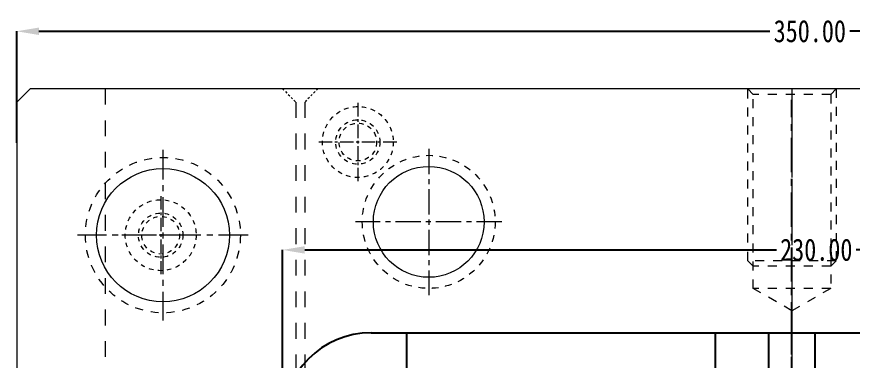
# Model space of a CAD drawing. Header units: millimetres. Extents: x 4 to 4769, y -754 to 1427.
# Drawn here: x 727.2 to 915.8, y 325.7 to 403.1 of the extents above; entities that cross this region are included whole.
import ezdxf

# ---------------------------------------------------------------- set-up
doc = ezdxf.new("R2010")
doc.units = ezdxf.units.MM
doc.header["$LTSCALE"] = 16.335
doc.header["$PDMODE"] = 3
doc.header["$PDSIZE"] = 0.3125
doc.linetypes.add('CENTER', pattern=[0.6, 0.375, -0.075, 0.075, -0.075])
doc.linetypes.add('HIDDEN', pattern=[0.2, 0.1, -0.1])
doc.layers.get('0').update_dxf_attribs({"linetype": 'CONTINUOUS'})
doc.layers.get('Defpoints').update_dxf_attribs({"linetype": 'CONTINUOUS'})
doc.layers.add('1', color=7, linetype='CONTINUOUS', true_color=0xffffff)
doc.layers.add('moldbase', color=7, linetype='CONTINUOUS', lineweight=20)
doc.styles.get("Standard").update_dxf_attribs({"font": 'txt', "width": 0.8})
doc.dimstyles.get("Standard").update_dxf_attribs({"dimtxt": 0.15625, "dimasz": 0.1875, "dimexe": 0.125, "dimexo": 0.0625, "dimtad": 0, "dimtih": 1, "dimtoh": 1, "dimdsep": 46, "dimtxsty": 'Standard', "dimcen": 0.09, "dimadec": 0, "dimazin": 0, "dimtp": 0.01, "dimtm": 0.01, "dimtfac": 1, "dimtofl": 0, "dimtmove": 0, "dimatfit": 3, "dimfxl": 0, "dimtolj": 1, "dimarcsym": 0})

# ---------------------------------------------------------------- blocks, each defined once
blk = doc.blocks.new('*D8')
at = {"color": 4, "lineweight": -2, "transparency": 16777216}
for p, q in [((787.16, 306.89), (787.16, 350.57)), ((792.16, 350.57), (898.64, 350.57)), ((1012.16, 350.57), (916.64, 350.57)), ((1017.16, 306.89), (1017.16, 350.57))]:
    blk.add_line(p, q, dxfattribs=at)
at = {"color": 4, "transparency": 16777216}
for points in [[(792.16, 351.4), (792.16, 349.73), (787.16, 350.57)], [(1012.16, 351.4), (1012.16, 349.73), (1017.16, 350.57)]]:
    blk.add_solid(points, dxfattribs=at)
at = {"layer": 'Defpoints', "color": 0, "transparency": 16777216}
for p in [(787.16, 350.57), (787.16, 306.89), (1017.16, 306.89)]:
    blk.add_point(p, dxfattribs=at)
at = {"color": 6, "transparency": 16777216, "insert": (907.64, 350.57), "char_height": 5, "attachment_point": 5}
blk.add_mtext('\\A1;230.00', dxfattribs=at)
blk = doc.blocks.new('*D17')
at = {"color": 4, "lineweight": -2, "transparency": 16777216}
for p, q in [((727.16, 374.67), (727.16, 399.85)), ((732.16, 399.85), (897.18, 399.85)), ((1072.16, 399.85), (915.18, 399.85)), ((1077.16, 383.89), (1077.16, 399.85))]:
    blk.add_line(p, q, dxfattribs=at)
at = {"color": 4, "transparency": 16777216}
for points in [[(732.16, 400.68), (732.16, 399.01), (727.16, 399.85)], [(1072.16, 400.68), (1072.16, 399.01), (1077.16, 399.85)]]:
    blk.add_solid(points, dxfattribs=at)
at = {"layer": 'Defpoints', "color": 0, "transparency": 16777216}
for p in [(727.16, 399.85), (1077.16, 383.89), (727.16, 374.67)]:
    blk.add_point(p, dxfattribs=at)
at = {"color": 6, "transparency": 16777216, "insert": (906.18, 399.85), "char_height": 5, "attachment_point": 5}
blk.add_mtext('\\A1;350.00', dxfattribs=at)

msp = doc.modelspace()

# ---------------------------------------------------------------- linework, layer by layer
for p, q in [((807.157, 331.885), (997.157, 331.885)), ((815.157, 331.885), (815.157, 303.885)), ((884.918, 315.963), (884.918, 331.885)), ((896.918, 313.753), (896.918, 331.885)), ((907.396, 313.753), (907.396, 331.885))]:
    msp.add_line(p, q)
at = {"color": 1, "linetype": 'CENTER', "ltscale": 1.243955}
msp.add_line((902.157, 131.885), (902.157, 331.885), dxfattribs=at)
msp.add_arc((807.157, 311.885), 20, 90, 180)
at = {"layer": '1', "color": 1, "linetype": 'CENTER', "ltscale": 1.26}
msp.add_line((902.157, 59.385), (902.157, 384.385), dxfattribs=at)
at = {"layer": 'moldbase'}
for p, q in [((730.157, 386.885), (727.157, 383.885)), ((1074.157, 386.885), (730.157, 386.885)), ((727.157, 383.885), (727.157, 39.885))]:
    msp.add_line(p, q, dxfattribs=at)
at = {"layer": 'moldbase', "color": 8, "linetype": 'HIDDEN', "ltscale": 2.176921}
for p, q in [((747.157, 386.885), (747.157, 36.885)), ((790.157, 383.885), (790.157, 39.885)), ((792.157, 383.885), (792.157, 39.885))]:
    msp.add_line(p, q, dxfattribs=at)
at = {"layer": 'moldbase', "color": 8, "linetype": 'HIDDEN', "ltscale": 0.27989}
for p, q in [((787.157, 386.885), (790.157, 383.885)), ((795.157, 386.885), (792.157, 383.885))]:
    msp.add_line(p, q, dxfattribs=at)
at = {"layer": 'moldbase', "color": 92, "linetype": 'HIDDEN', "ltscale": 1.243955}
for p, q in [((892.157, 348.135), (892.157, 386.885)), ((912.157, 386.885), (912.157, 348.135)), ((893.407, 346.885), (892.157, 348.135)), ((912.157, 348.135), (892.157, 348.135)), ((912.157, 348.135), (910.907, 346.885)), ((910.907, 346.885), (893.407, 346.885))]:
    msp.add_line(p, q, dxfattribs=at)
at = {"layer": 'moldbase', "color": 8, "linetype": 'HIDDEN', "ltscale": 1.243955}
for p, q in [((893.407, 385.635), (892.157, 386.885)), ((912.157, 386.885), (910.907, 385.635)), ((910.907, 385.635), (893.407, 385.635)), ((893.407, 341.885), (893.407, 385.635)), ((910.907, 385.635), (910.907, 341.885)), ((902.157, 336.833), (893.407, 341.885)), ((910.907, 341.885), (893.407, 341.885)), ((910.907, 341.885), (902.157, 336.833))]:
    msp.add_line(p, q, dxfattribs=at)
at = {"layer": 'moldbase', "color": 1, "linetype": 'CENTER', "ltscale": 2.176921}
msp.add_line((902.157, 386.885), (902.157, 36.885), dxfattribs=at)
at = {"layer": 'moldbase', "color": 1, "linetype": 'CENTER', "ltscale": 0.777472}
msp.add_line((902.157, 386.885), (902.157, 336.833), dxfattribs=at)
at = {"layer": 'moldbase', "color": 1, "linetype": 'CENTER', "ltscale": 0.497582}
for p, q in [((804.157, 383.685), (804.157, 366.085)), ((812.957, 374.885), (795.357, 374.885)), ((759.657, 362.685), (759.657, 345.085)), ((768.457, 353.885), (750.857, 353.885))]:
    msp.add_line(p, q, dxfattribs=at)
at = {"layer": 'moldbase', "color": 1, "linetype": 'CENTER', "ltscale": 1.08846}
for p, q in [((760.157, 373.135), (760.157, 334.635)), ((779.407, 353.885), (740.907, 353.885))]:
    msp.add_line(p, q, dxfattribs=at)
at = {"layer": 'moldbase', "color": 1, "linetype": 'CENTER', "ltscale": 0.932966}
for p, q in [((820.157, 373.385), (820.157, 340.385)), ((836.657, 356.885), (803.657, 356.885))]:
    msp.add_line(p, q, dxfattribs=at)
at = {"layer": 'moldbase', "color": 8, "linetype": 'HIDDEN', "ltscale": 0.621977}
for centre, radius in [((804.157, 374.885), 8), ((804.157, 374.885), 5), ((804.157, 374.885), 4.25), ((759.657, 353.885), 8), ((759.657, 353.885), 5), ((759.657, 353.885), 4.25)]:
    msp.add_circle(centre, radius, dxfattribs=at)
at = {"layer": 'moldbase', "color": 8, "linetype": 'HIDDEN', "ltscale": 0.932966}
msp.add_circle((820.157, 356.885), 15, dxfattribs=at)
at = {"layer": 'moldbase', "color": 8, "linetype": 'HIDDEN', "ltscale": 1.08846}
msp.add_circle((760.157, 353.885), 17.5, dxfattribs=at)
at = {"layer": 'moldbase'}
for centre, radius in [((760.157, 353.885), 15), ((820.157, 356.885), 12.5)]:
    msp.add_circle(centre, radius, dxfattribs=at)

# ---------------------------------------------------------------- dimensions: what is measured, and where the dimension line sits
for base, p1, p2, picture, middle in [((727.157, 399.847), (1077.157, 383.885), (727.157, 374.671), '*D17', (906.176, 399.847)), ((787.157, 350.567), (1017.157, 306.885), (787.157, 306.885), '*D8', (907.644, 350.567))]:
    dim = msp.add_linear_dim(base=base, p1=p1, p2=p2, dimstyle='Standard', override={"dimtxt": 5, "dimasz": 5, "dimexe": 0, "dimexo": 0, "dimgap": 0, "dimtih": 0, "dimtoh": 0, "dimzin": 0, "dimcen": 0, "dimclrd": 4, "dimclre": 4, "dimclrt": 6, "dimtp": 0, "dimtm": 0, "dimtzin": 0})
    dim.commit()
    dim.dimension.update_dxf_attribs({"geometry": picture, "text_midpoint": middle, "dimtype": 160})

doc.saveas('drawing.dxf')
